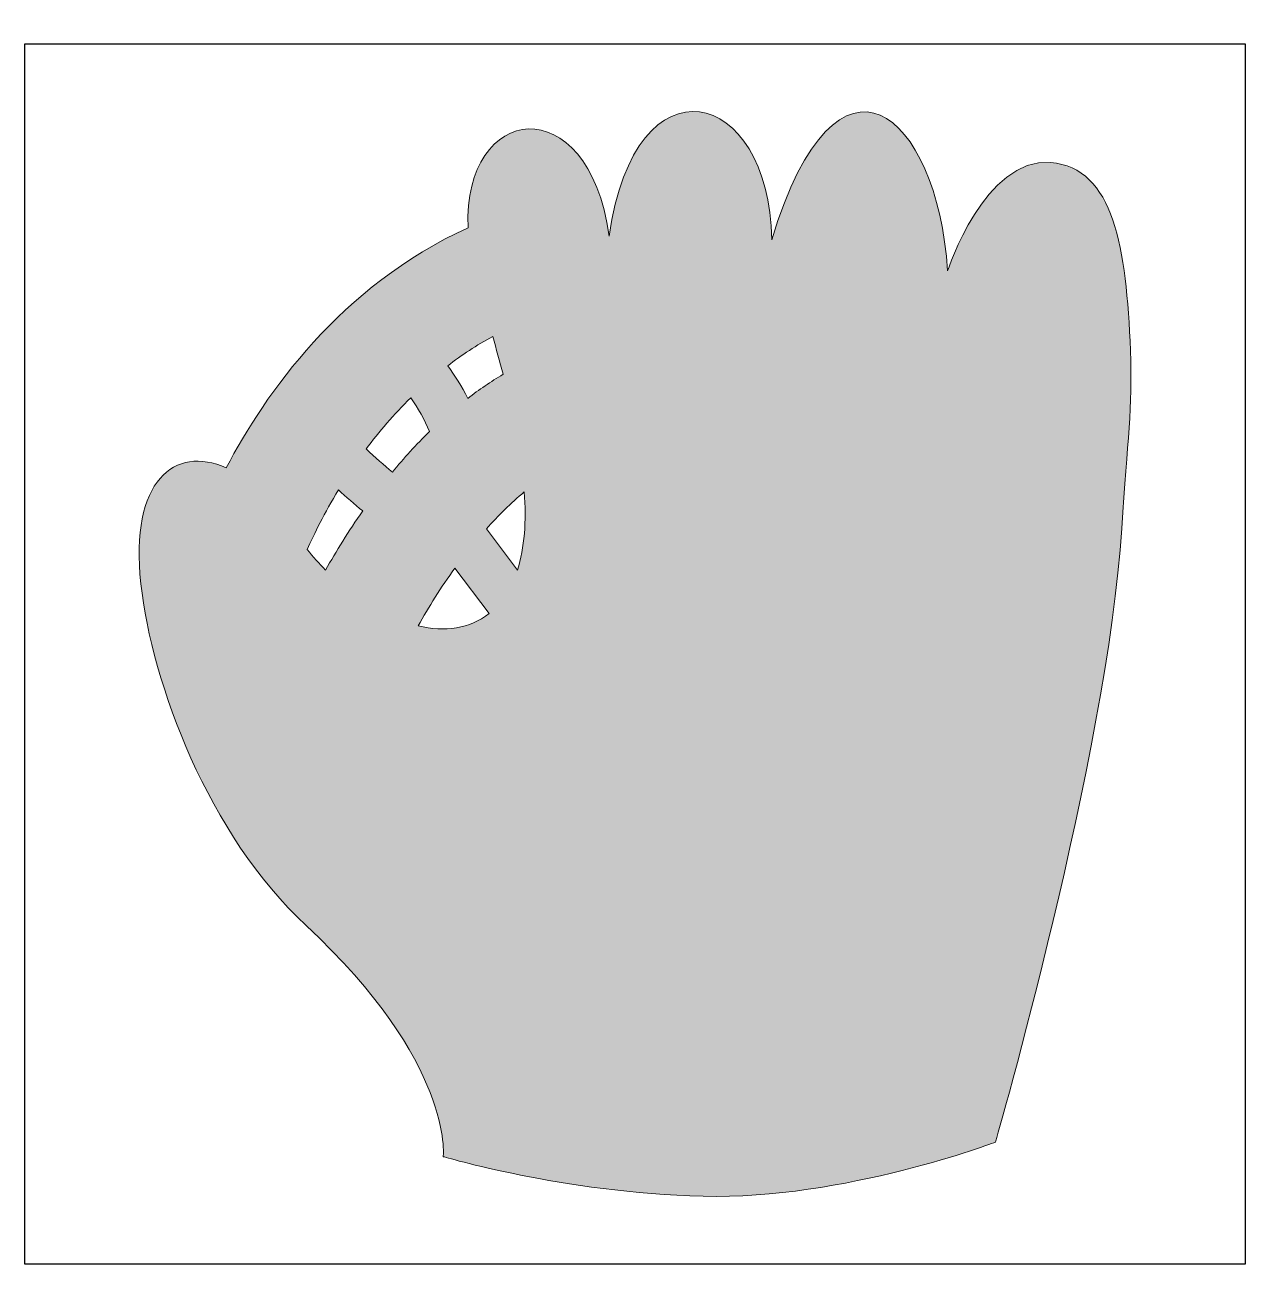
# Model space of a CAD drawing. Header units: inches. Extents: x 0 to 114, y 0 to 116.
import ezdxf

# ---------------------------------------------------------------- set-up
doc = ezdxf.new("R2010")
doc.units = ezdxf.units.IN
doc.header["$MEASUREMENT"] = 0
doc.layers.add('Image Background', color=7, linetype='Continuous')
doc.layers.add('Layer 1', color=7, linetype='Continuous')
picture_1 = doc.add_image_def('image1.png', size_in_pixel=(1350, 1350))

msp = doc.modelspace()

# ---------------------------------------------------------------- hatches: boundary and pattern name
at = {"layer": 'Layer 1', "true_color": 0x652d90}
h = msp.add_hatch(color=197, dxfattribs=at)
h.dxf.hatch_style = 2
edge = h.paths.add_edge_path()
edge.add_spline(control_points=[(103.55, 85.56), (103.17, 95.19), (102.02, 102.67), (96.07, 103.18), (89.92, 103.7), (86.43, 93.04), (86.43, 93.04), (85.42, 107.87), (76.1, 116.07), (69.95, 95.95), (69.76, 110.24), (57.15, 113.45), (54.74, 96.29), (52.72, 110.34), (41.04, 108.72), (41.51, 97.07), (29.52, 91.57), (22.5, 81.51), (18.87, 74.58), (14.05, 76.73), (9.81, 73.42), (10.87, 63.73), (11.89, 54.39), (17.21, 40.18), (26.34, 31.72), (40.2, 18.87), (39.19, 10.08), (39.19, 10.08), (39.19, 10.08), (50.34, 6.7), (63.53, 6.37), (76.71, 6.03), (90.91, 11.44), (90.91, 11.44), (90.91, 11.44), (101.39, 47.61), (102.74, 68.91), (103.28, 77.29), (103.76, 80.09), (103.55, 85.56)], knot_values=[0, 0, 0, 0, 1, 1, 1, 2, 2, 2, 3, 3, 3, 4, 4, 4, 5, 5, 5, 6, 6, 6, 7, 7, 7, 8, 8, 8, 9, 9, 9, 10, 10, 10, 11, 11, 11, 12, 12, 12, 13, 13, 13, 13], degree=3, periodic=1)
edge = h.paths.add_edge_path()
edge.add_spline(control_points=[(46.14, 64.99), (46.14, 64.99), (43.23, 68.87), (43.23, 68.87), (44.34, 70.11), (45.52, 71.28), (46.78, 72.33), (46.97, 69.62), (46.82, 67.1), (46.14, 64.99)], knot_values=[0, 0, 0, 0, 1, 1, 1, 2, 2, 2, 3, 3, 3, 3], degree=3, periodic=1)
edge = h.paths.add_edge_path()
edge.add_spline(control_points=[(28.17, 65.01), (27.58, 65.61), (27, 66.25), (26.45, 66.92), (27.11, 68.4), (28.07, 70.35), (29.37, 72.51), (30.1, 71.84), (30.87, 71.18), (31.65, 70.55), (30.32, 68.65), (29.16, 66.77), (28.17, 65.01)], knot_values=[0, 0, 0, 0, 1, 1, 1, 2, 2, 2, 3, 3, 3, 4, 4, 4, 4], degree=3, periodic=1)
edge = h.paths.add_edge_path()
edge.add_spline(control_points=[(36.15, 81.14), (36.83, 80.16), (37.46, 79.08), (37.9, 77.97), (36.66, 76.76), (35.5, 75.49), (34.43, 74.19), (33.65, 74.83), (32.81, 75.56), (31.97, 76.35), (33.17, 77.96), (34.56, 79.59), (36.15, 81.14)], knot_values=[0, 0, 0, 0, 1, 1, 1, 2, 2, 2, 3, 3, 3, 4, 4, 4, 4], degree=3, periodic=1)
edge = h.paths.add_edge_path()
edge.add_spline(control_points=[(41.49, 81.09), (40.93, 82.2), (40.27, 83.24), (39.61, 84.15), (40.91, 85.14), (42.32, 86.06), (43.83, 86.89), (44.15, 85.73), (44.48, 84.55), (44.79, 83.34), (43.64, 82.65), (42.54, 81.9), (41.49, 81.09)], knot_values=[0, 0, 0, 0, 1, 1, 1, 2, 2, 2, 3, 3, 3, 4, 4, 4, 4], degree=3, periodic=1)
edge = h.paths.add_edge_path()
edge.add_spline(control_points=[(36.84, 59.78), (37.83, 61.54), (38.98, 63.38), (40.28, 65.19), (40.28, 65.19), (43.48, 60.93), (43.48, 60.93), (41.68, 59.51), (39.34, 59.19), (36.84, 59.78)], knot_values=[0, 0, 0, 0, 1, 1, 1, 2, 2, 2, 3, 3, 3, 3], degree=3, periodic=1)

# ---------------------------------------------------------------- linework, layer by layer
at = {"layer": 'Layer 1', "lineweight": 0}
for points, knots in [([(103.55, 85.56), (103.17, 95.19), (102.02, 102.67), (96.07, 103.18), (89.92, 103.7), (86.43, 93.04), (86.43, 93.04), (85.42, 107.87), (76.1, 116.07), (69.95, 95.95), (69.76, 110.24), (57.15, 113.45), (54.74, 96.29), (52.72, 110.34), (41.04, 108.72), (41.51, 97.07), (29.52, 91.57), (22.5, 81.51), (18.87, 74.58), (14.05, 76.73), (9.81, 73.42), (10.87, 63.73), (11.89, 54.39), (17.21, 40.18), (26.34, 31.72), (40.2, 18.87), (39.19, 10.08), (39.19, 10.08), (39.19, 10.08), (50.34, 6.7), (63.53, 6.37), (76.71, 6.03), (90.91, 11.44), (90.91, 11.44), (90.91, 11.44), (101.39, 47.61), (102.74, 68.91), (103.28, 77.29), (103.76, 80.09), (103.55, 85.56)], [0, 0, 0, 0, 1, 1, 1, 2, 2, 2, 3, 3, 3, 4, 4, 4, 5, 5, 5, 6, 6, 6, 7, 7, 7, 8, 8, 8, 9, 9, 9, 10, 10, 10, 11, 11, 11, 12, 12, 12, 13, 13, 13, 13]), ([(41.49, 81.09), (40.93, 82.2), (40.27, 83.24), (39.61, 84.15), (40.91, 85.14), (42.32, 86.06), (43.83, 86.89), (44.15, 85.73), (44.48, 84.55), (44.79, 83.34), (43.64, 82.65), (42.54, 81.9), (41.49, 81.09)], [0, 0, 0, 0, 1, 1, 1, 2, 2, 2, 3, 3, 3, 4, 4, 4, 4]), ([(36.15, 81.14), (36.83, 80.16), (37.46, 79.08), (37.9, 77.97), (36.66, 76.76), (35.5, 75.49), (34.43, 74.19), (33.65, 74.83), (32.81, 75.56), (31.97, 76.35), (33.17, 77.96), (34.56, 79.59), (36.15, 81.14)], [0, 0, 0, 0, 1, 1, 1, 2, 2, 2, 3, 3, 3, 4, 4, 4, 4]), ([(28.17, 65.01), (27.58, 65.61), (27, 66.25), (26.45, 66.92), (27.11, 68.4), (28.07, 70.35), (29.37, 72.51), (30.1, 71.84), (30.87, 71.18), (31.65, 70.55), (30.32, 68.65), (29.16, 66.77), (28.17, 65.01)], [0, 0, 0, 0, 1, 1, 1, 2, 2, 2, 3, 3, 3, 4, 4, 4, 4]), ([(46.14, 64.99), (46.14, 64.99), (43.23, 68.87), (43.23, 68.87), (44.34, 70.11), (45.52, 71.28), (46.78, 72.33), (46.97, 69.62), (46.82, 67.1), (46.14, 64.99)], [0, 0, 0, 0, 1, 1, 1, 2, 2, 2, 3, 3, 3, 3]), ([(36.84, 59.78), (37.83, 61.54), (38.98, 63.38), (40.28, 65.19), (40.28, 65.19), (43.48, 60.93), (43.48, 60.93), (41.68, 59.51), (39.34, 59.19), (36.84, 59.78)], [0, 0, 0, 0, 1, 1, 1, 2, 2, 2, 3, 3, 3, 3])]:
    msp.add_open_spline(points, degree=3, knots=knots, dxfattribs=at)

# ---------------------------------------------------------------- pictures from other files: only their frames are drawn
at = {"layer": 'Image Background'}
image = msp.add_image(picture_1, insert=(0, 0), size_in_units=(114.3, 114.3), dxfattribs=at)

doc.saveas('drawing.dxf')
